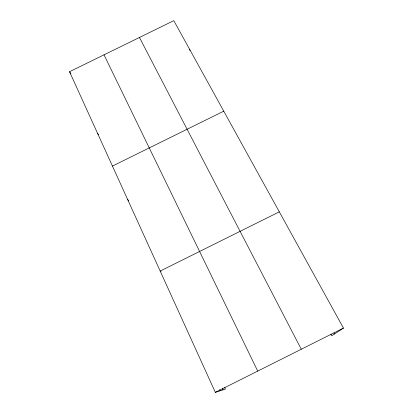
<?xml version="1.0" encoding="UTF-8"?>
<svg xmlns="http://www.w3.org/2000/svg" width="413" height="413" viewBox="0 0 413 413"><rect width="100%" height="100%" fill="white"/><g stroke="black" fill="none" stroke-linecap="round" stroke-linejoin="round"><path stroke-width="0.62" d="M224.636 387.368L225.436 389.103L215.328 392.35L69.534 71.712L173.796 20.65L343.466 328.092L331.784 335.769L330.875 334.091M215.328 392.35L343.466 328.092M279.317 211.848L160.177 271.062L161.055 271.847M112.439 166.078L223.758 111.18M127.622 199.469L128.799 200.857M97.494 133.203L98.64 134.757M69.534 71.712L70.912 73.741M333.967 332.795L334.582 333.931M139.465 37.464L301.289 349.243M104.014 54.826L257.722 371.091M222.215 388.148L223.015 389.882M219.726 389.604L220.258 390.765M189.717 49.498L190.026 50.68"/></g></svg>
